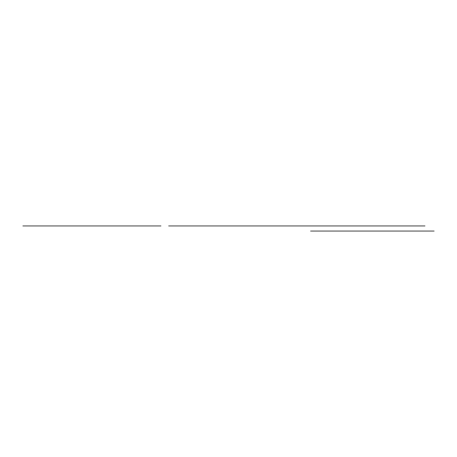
<?xml version="1.0" encoding="UTF-8"?>
<svg xmlns="http://www.w3.org/2000/svg" width="457" height="457" viewBox="0 0 457 457"><rect width="100%" height="100%" fill="white"/><g stroke="black" fill="none" stroke-linecap="round" stroke-linejoin="round"><path stroke-width="0.69" d="M22.85 225.958L160.995 225.958M168.667 225.958L425.01 225.958M310.594 231.042L434.15 231.042"/></g></svg>
